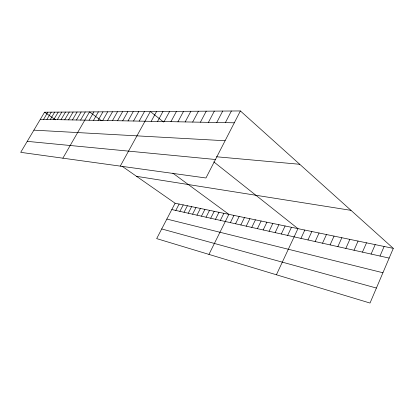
<?xml version="1.0" encoding="UTF-8"?>
<svg xmlns="http://www.w3.org/2000/svg" width="414" height="414" viewBox="0 0 414 414"><rect width="100%" height="100%" fill="white"/><g stroke="black" fill="none" stroke-linecap="round" stroke-linejoin="round"><path stroke-width="0.62" d="M393.3 248.369L370.018 303.048L156.673 238.614L175.101 203.222L393.3 248.369L240.389 110.952L44.567 112.199L20.7 152.342L205.965 177.984L240.389 110.952M380.005 256.043L384.12 246.47M371.099 254.056L375.193 244.622M362.447 252.121L366.509 242.827M354.027 250.242L358.063 241.077M345.83 248.41L349.846 239.38M337.855 246.63L341.845 237.724M330.087 244.897L334.051 236.109M322.522 243.204L326.46 234.541M315.147 241.559L319.059 233.01M307.959 239.954L311.846 231.514M300.947 238.392L304.813 230.06M276.412 274.777L297.951 228.642L213.795 161.869M287.637 235.416L291.451 227.296M281.308 234.003L285.096 225.982M275.129 232.621L278.891 224.698M269.09 231.276L272.831 223.441M263.185 229.956L266.901 222.214M257.41 228.668L261.105 221.014M251.764 227.405L255.438 219.844M246.242 226.173L249.89 218.695M240.839 224.968L244.462 217.573M235.55 223.783L239.152 216.475M230.375 222.628L233.951 215.399M208.951 254.403L228.859 214.343L172.798 173.13M220.341 220.388L223.87 213.313M215.477 219.301L218.985 212.299M206.043 217.195L209.51 210.338M210.71 218.235L214.198 211.311M201.468 216.175L204.909 209.391M196.981 215.171L200.402 208.454M192.582 214.188L195.982 207.543M188.266 213.226L191.646 206.643M184.033 212.278L187.392 205.763M225.366 122.647L231.39 111.009M179.883 211.352L183.216 204.899M175.805 210.441L179.122 204.05M216.755 122.492L222.706 111.066M208.444 122.347L214.328 111.118M200.417 122.202L206.239 111.169M192.665 122.068L198.425 111.221M185.177 121.933L190.87 111.268M177.927 121.804L183.562 111.314M170.92 121.68L176.493 111.361M164.13 121.561L169.642 111.402M157.553 121.442L163.007 111.444M151.182 121.328L156.58 111.485M120.272 166.123L150.344 111.526L163.639 122.073M139.182 121.116L144.47 111.563M133.531 121.017L138.762 111.599M128.035 120.919L133.215 111.635M122.694 120.826L127.822 111.666M117.504 120.733L122.58 111.702M112.448 120.645L117.478 111.733M107.531 120.557L112.51 111.764M102.739 120.469L107.671 111.796M98.077 120.386L102.962 111.827M89.103 120.226L93.895 111.883M93.533 120.308L98.366 111.858M62.881 158.179L89.533 111.915L101.549 120.748M80.575 120.076L85.274 111.94M72.46 119.931L77.071 111.992M76.466 120.003L81.123 111.966M68.543 119.863L73.118 112.018M64.724 119.796L69.257 112.044M57.344 119.667L61.795 112.09M60.993 119.729L65.484 112.065M53.784 119.599L58.193 112.111M46.896 119.48L51.227 112.158M50.301 119.537L54.674 112.132M43.563 119.418L47.858 112.178M40.308 119.361L234.303 122.803M33.896 130.146L225.092 140.739M216.45 156.761L299.736 164.286M27.231 141.36L215.456 159.499M136.527 176.323L350.994 210.353M171.805 209.551L389.16 258.088M166.852 219.068L382.919 272.754M161.703 228.947L376.409 288.041M44.567 112.199L55.486 119.812M122.011 166.2L175.101 203.222"/></g></svg>
